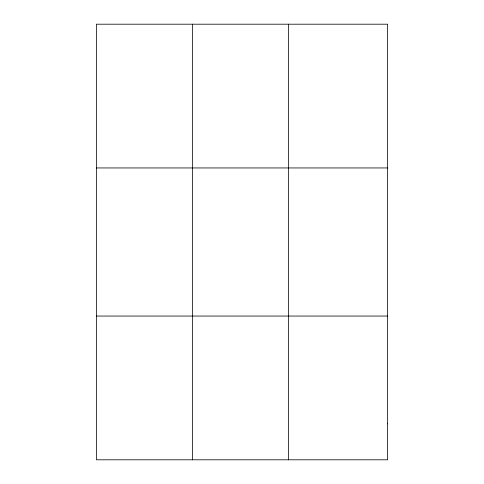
<?xml version="1.0" encoding="UTF-8"?>
<svg xmlns="http://www.w3.org/2000/svg" width="484" height="484" viewBox="0 0 484 484"><rect width="100%" height="100%" fill="white"/><g stroke="black" fill="none" stroke-linecap="round" stroke-linejoin="round"><path stroke-width="0.73" d="M192.493 459.8L192.493 24.2M288.597 459.8L288.597 24.2M96.389 167.948L387.611 167.948M96.389 316.052L387.611 316.052M387.611 423.863L387.611 459.8L96.389 459.8L96.389 24.2L387.611 24.2L387.611 423.863"/></g></svg>
